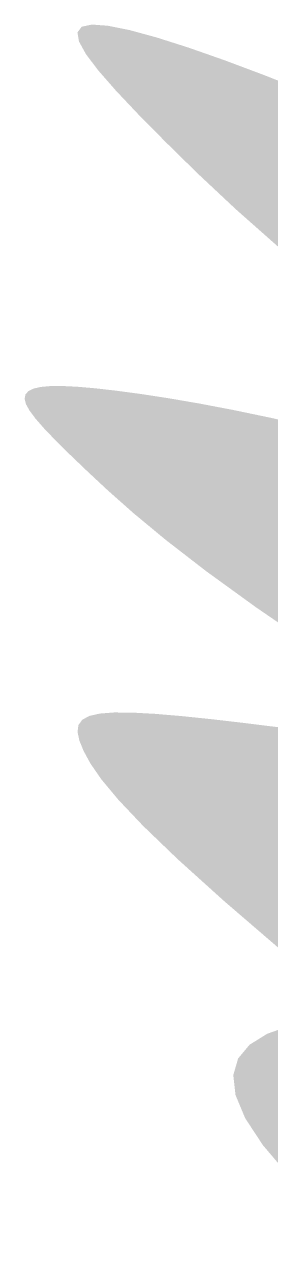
# Model space of a CAD drawing. Header units: millimetres. Extents: x 471 to 1044, y 7 to 541.
# Drawn here: x 828.72 to 829.77, y 143.89 to 149.14 of the extents above; entities that cross this region are included whole.
import ezdxf

# ---------------------------------------------------------------- set-up
doc = ezdxf.new("R2010")
doc.units = ezdxf.units.MM
doc.layers.add('magpiefill', color=3, linetype='Continuous')

msp = doc.modelspace()

# ---------------------------------------------------------------- hatches: boundary and pattern name
at = {"layer": 'magpiefill'}
h = msp.add_hatch(color=253, dxfattribs=at)
h.dxf.hatch_style = 1
h.paths.add_polyline_path([(831.2153159324971, 148.2826103796224), (830.9865840454104, 148.3874169024051), (830.7607315902196, 148.4894705770963), (830.5396051603548, 148.5877077979314), (830.325051349246, 148.6810649591462), (830.1189167503237, 148.768478454976), (829.9230688208438, 148.8489055355202), (829.7394584733681, 148.9213868743322), (829.5700574842836, 148.9849840008297), (829.4168376299781, 149.0387584444301), (829.2817706868386, 149.0817717345508), (829.1668284312532, 149.1130854006091), (829.0739826396086, 149.1317609720226), (829.005205088293, 149.1368599782086), (828.9620032990606, 149.1275586509163), (828.9440277751335, 149.1034920312215), (828.9504647651008, 149.064409862532), (828.9805005175522, 149.0100618882554), (829.0333212810763, 148.9401978517993), (829.1081133042628, 148.8545674965713), (829.2040628357008, 148.7529205659793), (829.3203561239795, 148.6350068034307), (829.4573120045659, 148.5003824705883), (829.6197796604379, 148.3478299021367), (829.8137408614512, 148.1759379510153), (830.0451773774619, 147.9832954701636), (830.3200709783252, 147.7684913125212), (830.6444034338977, 147.5301143310275), (831.0241565140345, 147.2667533786224), (831.4653119885916, 146.9769973082451), (831.57197042141, 146.9425718568755), (831.8613658845093, 146.8471135867505), (832.1636874874052, 146.7455865278628), (832.2580620948534, 146.7134203032923), (831.9446951640018, 146.9184524220182), (831.678795784886, 147.1127252872959), (831.4562655747077, 147.2952018405444), (831.2730061506691, 147.4648450231826), (831.1249191299719, 147.6206177766297), (831.0079061298186, 147.7614830423045), (830.9178687674109, 147.8864037616259), (830.8507086599511, 147.9943428760129), (830.8053819925765, 148.0836645347111), (830.7930632221653, 148.1503377182719), (830.8279813735312, 148.189732615073), (830.9243654714883, 148.1972194134925), (831.0964445408499, 148.1681683019082), (831.35844760643, 148.097949468698), (831.7246036930421, 147.9819331022398), (832.2091418255002, 147.8154893909113), (832.1226510416736, 147.8568203115014), (831.9003222508311, 147.9623097803702), (831.6740316286377, 148.0689932128405), (831.4450806580496, 148.1761146145126)])
h = msp.add_hatch(color=253, dxfattribs=at)
h.dxf.hatch_style = 1
h.paths.add_polyline_path([(830.785253127038, 147.1897185111224), (830.551474479272, 147.2580862026444), (830.332578099376, 147.3189773936281), (830.1288534935943, 147.3722460990935), (829.940183290689, 147.4182885635636), (829.7663484000511, 147.457636588937), (829.6071297310727, 147.4908219771123), (829.4623081931447, 147.518376529988), (829.3316646956584, 147.5408320494627), (829.2149801480059, 147.558720337435), (829.112035459578, 147.5725731958034), (829.0225437286297, 147.5828337928168), (828.9459468088673, 147.5895907621248), (828.8816187428615, 147.5928441037275), (828.8289335731822, 147.5925938176249), (828.7872653423995, 147.5888399038171), (828.7559880930833, 147.5815823623038), (828.7344758678034, 147.5708211930854), (828.7221027091302, 147.5565563961615), (828.7184539204591, 147.5386185254278), (828.7239598484853, 147.5161603503601), (828.7392621007293, 147.4881651943305), (828.7650022847117, 147.4536163807102), (828.8018220079537, 147.411497232871), (828.8503628779752, 147.3607910741845), (828.9112665022972, 147.3004812280222), (828.9851744884402, 147.2295510177559), (829.0738142881526, 147.1467120883622), (829.1832567300942, 147.0495893712407), (829.3206584871532, 146.9355361193957), (829.4931762322169, 146.8019055858318), (829.7079666381735, 146.6460510235534), (829.97218637791, 146.465325685565), (830.2929921243151, 146.2570828248712), (830.6771454378918, 146.0189206509066), (830.8328221580559, 145.997796428444), (831.0219724113831, 145.9715818141485), (831.2182586227655, 145.9436153860004), (831.2411782233178, 145.9402418610164), (831.0627644708536, 146.0290718263046), (830.9133573223346, 146.1166287487608), (830.7898583298945, 146.2021068453721), (830.6891690456669, 146.2847003331255), (830.6081910217856, 146.3636034290081), (830.5438258103843, 146.4380103500069), (830.4929749635969, 146.507115313109), (830.4525400335574, 146.5701125353015), (830.4198638946814, 146.6264594011069), (830.3940547105126, 146.6766659651904), (830.374661966877, 146.7215054497526), (830.3612351496006, 146.7617510769944), (830.3533237445088, 146.7981760691163), (830.3504772374279, 146.8315536483193), (830.3522451141837, 146.8626570368039), (830.3581768606018, 146.8922594567708), (830.3679941293353, 146.9209021633935), (830.3821072403464, 146.9481985437357), (830.4010986804244, 146.9735300178341), (830.4255509363581, 146.996278005725), (830.4560464949373, 147.015823927445), (830.4931678429505, 147.0315492030305), (830.5374974671874, 147.0428352525182), (830.5896178544372, 147.0490634959443), (830.6503139953975, 147.0496252085647), (830.7211808963991, 147.0439510865125), (830.8040160676819, 147.0314816811401), (830.900617019485, 147.0116575437995), (831.0127812620483, 146.9839192258432), (831.1423063056109, 146.9477072786236), (831.2909896604126, 146.9024622534927), (831.4606288366924, 146.8476247018031), (831.6554786873164, 146.7816140578471), (831.8896234356548, 146.6987652876779), (832.1796046477041, 146.5923922402884), (832.5419638894605, 146.4558087646719), (832.9932427269207, 146.2823287098216), (833.5499827260812, 146.0652659247307), (834.2287254529383, 145.7979342583923), (835.0460124734884, 145.4736475597995), (835.0359752420566, 145.4937117023976), (835.001876415974, 145.6641229261413), (834.7327996996864, 145.788151166497), (834.4403295739125, 145.9134778571527), (834.1295427669454, 146.0391309760581), (833.805516007079, 146.1641385011627), (833.473326022606, 146.2875284104162), (833.1380495418202, 146.4083286817685), (832.8047632930147, 146.525567293169), (832.478544004483, 146.6382722225675), (832.1636874874052, 146.7455865278628), (831.8613658845093, 146.8471135867505), (831.57197042141, 146.9425718568755), (831.2958923237218, 147.0316797958826), (831.0335228170595, 147.1141558614166)])
h = msp.add_hatch(color=253, dxfattribs=at)
h.dxf.hatch_style = 1
h.paths.add_polyline_path([(831.4227136271154, 145.9135217522254), (831.2182586227655, 145.9436153860004), (831.0219724113831, 145.9715818141485), (830.8328221580559, 145.997796428444), (830.649775027872, 146.022634620661), (830.4717981859194, 146.0464717825739), (830.2978587972857, 146.0696833059569), (830.127414364584, 146.092488169509), (829.9618837405283, 146.1144796996278), (829.8031761153577, 146.1350948096355), (829.6532006793118, 146.1537704128544), (829.5138666226294, 146.1699434226069), (829.38708313555, 146.1830507522151), (829.2747594083128, 146.1925293150015), (829.1788046311567, 146.1978160242883), (829.1006220055208, 146.1983712564902), (829.0395907776422, 146.1937492403923), (828.9945842049572, 146.1835276678719), (828.9644755449026, 146.1672842308064), (828.9481380549148, 146.1445966210734), (828.944444992431, 146.1150425305502), (828.9522696148872, 146.0781996511143), (828.9704851797203, 146.033645674643), (828.9995098231805, 145.9800926231413), (829.0459411967711, 145.9127898391235), (829.11792183081, 145.8261209952317), (829.223594255614, 145.7144697641077), (829.3711010015004, 145.5722198183931), (829.5685845987869, 145.39375483073), (829.8241875777903, 145.1734584737604), (830.146052468828, 144.9057144201259), (830.3331260930104, 144.9148960725098), (830.5522077002936, 144.9169685828916), (830.8027752004857, 144.9127533248281), (831.0857362348809, 144.9031418437004), (831.4000714761676, 144.8890353170992), (831.7370537226134, 144.8713734514518), (832.0860288038805, 144.8511055853951), (832.4363425496308, 144.8291810575661), (832.7773407895268, 144.8065492066016), (833.0983693532305, 144.7841593711384), (833.3887740704042, 144.7629608898134), (833.6379007707096, 144.7439031012635), (834.2175913616952, 144.6075741222684), (834.5244853168308, 144.539409632771), (834.6949824608384, 144.6416563670172), (834.6949824608384, 144.7098208565146), (834.6949824608384, 144.8802320802583), (834.5926829689961, 144.9483965697558), (834.5244853168308, 145.1188077934995), (834.7972804458836, 145.0847255487507), (834.9336772570114, 145.0847255487507), (835.1382732271015, 145.0847255487507), (835.1382732271015, 145.1528900382481), (835.134591024517, 145.1749725104253), (834.9207455634303, 145.2214167519472), (834.7297604450996, 145.2648052517787), (834.5554547088343, 145.3058784301219), (834.3916473939439, 145.345376707179), (834.2321575397375, 145.3840405031522), (834.0708041855244, 145.4226102382436), (833.9014063706138, 145.4618263326556), (833.7177831343156, 145.5024292065903), (833.5154435443824, 145.544923781452), (833.2966567823435, 145.5888729834543), (833.0653820581717, 145.6336042400128), (832.8255785818399, 145.6784449785433), (832.5812055633203, 145.7227226264612), (832.3362222125866, 145.7657646111825), (832.0945877396109, 145.8068983601228), (831.8602613543665, 145.8454513006977), (831.6363702593451, 145.8809255210492)])
h.paths.add_polyline_path([(830.2153984837532, 145.6098736426577), (830.2338278312886, 145.6412498471247), (830.2609267533717, 145.6701860276834), (830.2972273175485, 145.6964944913979), (830.3432615913664, 145.7199875453321), (830.3997755133219, 145.7403940763741), (830.4683705057139, 145.7571092907093), (830.5508618617912, 145.7694449743475), (830.6490648748022, 145.7767129132986), (830.7647948379961, 145.7782248935724), (830.8998670446215, 145.7732927011785), (831.0560967879273, 145.7612281221267), (831.2352993611621, 145.7413429424271), (831.4380485648558, 145.7133086961622), (831.6599522286608, 145.6782359097076), (831.8953766895113, 145.6375948575118), (832.1386882843401, 145.5928558140231), (832.3842533500813, 145.5454890536902), (832.6264382236686, 145.4969648509614), (832.8596092420355, 145.4487534802854), (833.0781327421153, 145.4023252161106), (833.2774913605354, 145.3588375080463), (833.4576329326956, 145.3181965063458), (833.6196215936895, 145.2799955364228), (833.7645214786105, 145.2438279236913), (833.8933967225523, 145.2092869935652), (834.0073114606082, 145.1759660714586), (834.1073298278718, 145.1434584827851), (834.1945159594363, 145.1113575529591), (834.2698818275726, 145.0793400282257), (834.3342307532587, 145.0474163381563), (834.3883138946501, 145.0156803331535), (834.432882409902, 144.9842258636203), (834.4686874571696, 144.9531467799592), (834.4964801946085, 144.9225369325731), (834.5170117803739, 144.8924901718647), (834.5310333726209, 144.8631003482368), (834.5391448535872, 144.8345290895504), (834.5413410018373, 144.8072091334992), (834.5374653200183, 144.7816409952353), (834.5273613107772, 144.7583251899109), (834.5108724767606, 144.737762232678), (834.4878423206158, 144.7204526386886), (834.4581143449893, 144.7068969230949), (834.4215320525282, 144.6975956010488), (834.3775998854567, 144.6929084183284), (834.3244660443086, 144.6926320432145), (834.2599396691953, 144.6964223746144), (834.1818299002277, 144.7039353114347), (834.0879458775171, 144.7148267525827), (833.9760967411746, 144.728752596965), (833.8440916313116, 144.7453687434887), (833.6897396880388, 144.7643310910607), (833.5119663487922, 144.7852851093445), (833.3141622403039, 144.8078345510302), (833.1008342866305, 144.8315727395644), (832.8764894118285, 144.8560929983936), (832.6456345399549, 144.8809886509643), (832.4127765950659, 144.9058530207233), (832.1824225012185, 144.930279431117), (831.9590791824689, 144.9538612055921), (831.7466119523922, 144.9763585082745), (831.5463196826352, 144.9981988660069), (831.3588596343623, 145.0199766463118), (831.184889068739, 145.042286216711), (831.0250652469297, 145.065721944727), (830.8800454300999, 145.0908781978816), (830.750486879414, 145.1183493436974), (830.6370468560369, 145.1487297496961), (830.5400487744466, 145.1824104474189), (830.4584806623727, 145.2189691244802), (830.3909967008574, 145.2577801325136), (830.3362510709435, 145.2982178231525), (830.2928979536732, 145.3396565480303), (830.2595915300892, 145.3814706587801), (830.2349859812341, 145.4230345070357), (830.2177354881499, 145.4637224444301), (830.2068072129634, 145.5029818151688), (830.2024202421374, 145.5405519337436), (830.2051066432184, 145.5762451072187)], flags=16)
h = msp.add_hatch(color=253, dxfattribs=at)
h.dxf.hatch_style = 1
h.paths.add_polyline_path([(829.8473329723358, 144.2177811538917), (829.9973873172071, 144.0681615897644), (830.1804037198976, 143.9062444924705), (830.6488830790834, 143.9170898422628), (831.1606269604415, 143.9159421209767), (831.7588141235569, 143.9090755433275), (832.3293908296985, 143.9010789012988), (832.639867012567, 143.8968808134195), (832.9211439415519, 143.8936193894853), (833.1605096715662, 143.8918469825452), (833.3139566491341, 143.9940937167913), (833.9106958997625, 143.9940937167913), (834.0129938848077, 144.0281759615401), (834.1152918698529, 144.0963404510375), (834.1834910288153, 144.2667516747812), (834.2175913616952, 144.3689984090273), (834.0811930437703, 144.5053273880224), (833.6379007707096, 144.7439031012635), (833.3887740704042, 144.7629608898134), (833.0983693532305, 144.7841593711384), (832.7773407895268, 144.8065492066016), (832.4363425496308, 144.8291810575661), (832.0860288038805, 144.8511055853951), (831.7370537226134, 144.8713734514518), (831.4000714761676, 144.8890353170992), (831.0857362348809, 144.9031418437004), (830.8027752004857, 144.9127533248281), (830.5522077002936, 144.9169685828916), (830.3331260930104, 144.9148960725098), (830.1446227373419, 144.9056442483015), (829.9857899919946, 144.8883215648854), (829.8557202156742, 144.8620364768803), (829.7535057670868, 144.8258974389051), (829.6782390049384, 144.7790129055785), (829.62950127422, 144.7204712268527), (829.6088298650618, 144.649280334013), (829.618251053879, 144.5644280536784), (829.6597911170868, 144.4649022124675), (829.7354763311007, 144.349690636999)])

doc.saveas('drawing.dxf')
